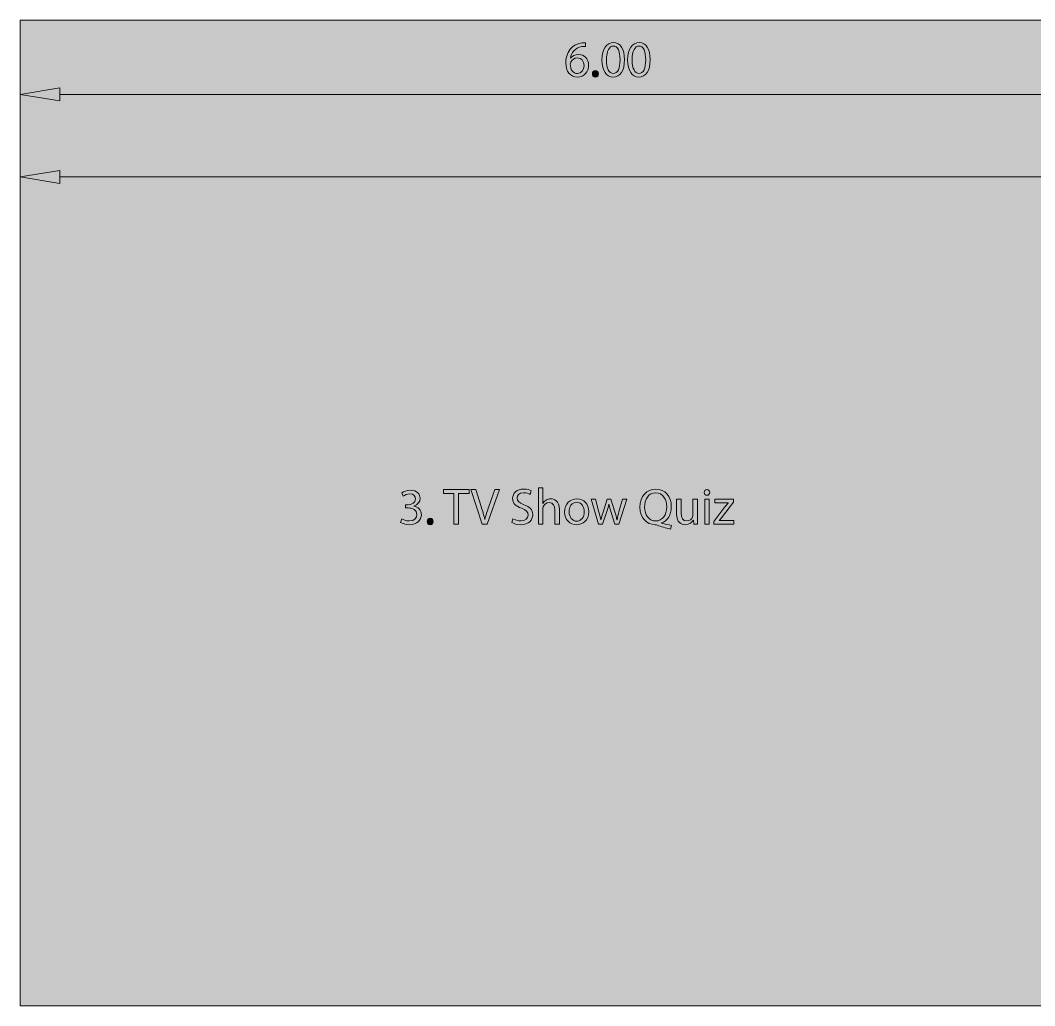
# Model space of a CAD drawing. Header units: centimetres. Extents: x -16.81 to -14.54, y 1.61 to 2.77.
# Drawn here: x -15.8005 to -15.6189, y 2.4294 to 2.6058 of the extents above; entities that cross this region are included whole.
import ezdxf

# ---------------------------------------------------------------- set-up
doc = ezdxf.new("R2010")
doc.units = ezdxf.units.CM
doc.header["$MEASUREMENT"] = 0
for name, color, linetype, lineweight in [('0TEXT', 7, 'Continuous', 0), ('EXP BORDER', 7, 'Continuous', 0), ('EXP COTA', 7, 'Continuous', 0), ('EXP HATCH', 7, 'Continuous', 0)]:
    doc.layers.add(name, color=color, linetype=linetype, lineweight=lineweight)

# ---------------------------------------------------------------- blocks, each defined once
blk = doc.blocks.new('Block_103')
at = {"layer": 'EXP COTA', "true_color": 0x0000cc, "transparency": 33554687}
h = blk.add_hatch(color=172, dxfattribs=at)
h.dxf.hatch_style = 2
edge = h.paths.add_edge_path()
edge.add_spline(control_points=[(-15.69956, 2.59767), (-15.69956, 2.5985), (-15.70004, 2.59901), (-15.70078, 2.59901), (-15.70128, 2.59901), (-15.70173, 2.5987), (-15.70194, 2.59829), (-15.702, 2.59819), (-15.70204, 2.59808), (-15.70204, 2.59795), (-15.70202, 2.59695), (-15.70157, 2.59622), (-15.70073, 2.59622), (-15.70002, 2.59622), (-15.69956, 2.59681), (-15.69956, 2.59767)], knot_values=[0, 0, 0, 0, 1, 1, 1, 2, 2, 2, 3, 3, 3, 4, 4, 4, 5, 5, 5, 5], degree=3, periodic=0)
edge = h.paths.add_edge_path()
edge.add_spline(control_points=[(-15.69933, 2.60108), (-15.69951, 2.60108), (-15.69971, 2.60108), (-15.69994, 2.60105), (-15.70119, 2.60084), (-15.70187, 2.59991), (-15.702, 2.59895), (-15.702, 2.59895), (-15.70199, 2.59895), (-15.70199, 2.59895), (-15.70169, 2.59932), (-15.70119, 2.59963), (-15.70054, 2.59963), (-15.69949, 2.59963), (-15.69875, 2.59888), (-15.69875, 2.59771), (-15.69875, 2.5966), (-15.69949, 2.5956), (-15.70073, 2.5956), (-15.702, 2.5956), (-15.70283, 2.5966), (-15.70283, 2.59815), (-15.70283, 2.59932), (-15.70242, 2.60022), (-15.70183, 2.60081), (-15.70133, 2.60132), (-15.70068, 2.6016), (-15.69992, 2.6017), (-15.69968, 2.60174), (-15.69949, 2.60174), (-15.69933, 2.60174), (-15.69933, 2.60174), (-15.69933, 2.60108), (-15.69933, 2.60108)], knot_values=[0, 0, 0, 0, 1, 1, 1, 2, 2, 2, 3, 3, 3, 4, 4, 4, 5, 5, 5, 6, 6, 6, 7, 7, 7, 8, 8, 8, 9, 9, 9, 10, 10, 10, 11, 11, 11, 11], degree=3, periodic=0)
h = blk.add_hatch(color=172, dxfattribs=at)
h.dxf.hatch_style = 2
edge = h.paths.add_edge_path()
edge.add_spline(control_points=[(-15.69554, 2.59867), (-15.69554, 2.59712), (-15.69508, 2.59622), (-15.69434, 2.59622), (-15.69351, 2.59622), (-15.69312, 2.59719), (-15.69312, 2.5987), (-15.69312, 2.60019), (-15.6935, 2.60115), (-15.69432, 2.60115), (-15.69503, 2.60115), (-15.69554, 2.60029), (-15.69554, 2.59867)], knot_values=[0, 0, 0, 0, 1, 1, 1, 2, 2, 2, 3, 3, 3, 4, 4, 4, 4], degree=3, periodic=0)
edge = h.paths.add_edge_path()
edge.add_spline(control_points=[(-15.69232, 2.59874), (-15.69232, 2.59671), (-15.69306, 2.5956), (-15.69439, 2.5956), (-15.69554, 2.5956), (-15.69634, 2.59671), (-15.69635, 2.59867), (-15.69635, 2.60067), (-15.69549, 2.60177), (-15.69429, 2.60177), (-15.69303, 2.60177), (-15.69232, 2.60063), (-15.69232, 2.59874)], knot_values=[0, 0, 0, 0, 1, 1, 1, 2, 2, 2, 3, 3, 3, 4, 4, 4, 4], degree=3, periodic=0)
h = blk.add_hatch(color=172, dxfattribs=at)
h.dxf.hatch_style = 2
edge = h.paths.add_edge_path()
edge.add_spline(control_points=[(-15.69095, 2.59867), (-15.69095, 2.59712), (-15.69046, 2.59622), (-15.68974, 2.59622), (-15.68891, 2.59622), (-15.68852, 2.59719), (-15.68852, 2.5987), (-15.68852, 2.60019), (-15.6889, 2.60115), (-15.68972, 2.60115), (-15.69043, 2.60115), (-15.69095, 2.60029), (-15.69095, 2.59867)], knot_values=[0, 0, 0, 0, 1, 1, 1, 2, 2, 2, 3, 3, 3, 4, 4, 4, 4], degree=3, periodic=0)
edge = h.paths.add_edge_path()
edge.add_spline(control_points=[(-15.68772, 2.59874), (-15.68772, 2.59671), (-15.68847, 2.5956), (-15.68979, 2.5956), (-15.69095, 2.5956), (-15.69174, 2.59671), (-15.69176, 2.59867), (-15.69176, 2.60067), (-15.69089, 2.60177), (-15.68969, 2.60177), (-15.68843, 2.60177), (-15.68772, 2.60063), (-15.68772, 2.59874)], knot_values=[0, 0, 0, 0, 1, 1, 1, 2, 2, 2, 3, 3, 3, 4, 4, 4, 4], degree=3, periodic=0)
h = blk.add_hatch(color=172, dxfattribs=at)
h.dxf.hatch_style = 2
edge = h.paths.add_edge_path()
edge.add_spline(control_points=[(-15.69806, 2.59619), (-15.69806, 2.59653), (-15.69784, 2.59678), (-15.69753, 2.59678), (-15.6972, 2.59678), (-15.69697, 2.59653), (-15.69697, 2.59619), (-15.69697, 2.59584), (-15.69718, 2.5956), (-15.69753, 2.5956), (-15.69785, 2.5956), (-15.69806, 2.59584), (-15.69806, 2.59619)], knot_values=[0, 0, 0, 0, 1, 1, 1, 2, 2, 2, 3, 3, 3, 4, 4, 4, 4], degree=3, periodic=0)
at = {"layer": 'EXP COTA'}
for points, knots in [([(-15.69933, 2.60108), (-15.69951, 2.60108), (-15.69971, 2.60108), (-15.69994, 2.60105), (-15.70119, 2.60084), (-15.70187, 2.59991), (-15.702, 2.59895), (-15.702, 2.59895), (-15.70199, 2.59895), (-15.70199, 2.59895), (-15.70169, 2.59932), (-15.70119, 2.59963), (-15.70054, 2.59963), (-15.69949, 2.59963), (-15.69875, 2.59888), (-15.69875, 2.59771), (-15.69875, 2.5966), (-15.69949, 2.5956), (-15.70073, 2.5956), (-15.702, 2.5956), (-15.70283, 2.5966), (-15.70283, 2.59815), (-15.70283, 2.59932), (-15.70242, 2.60022), (-15.70183, 2.60081), (-15.70133, 2.60132), (-15.70068, 2.6016), (-15.69992, 2.6017), (-15.69968, 2.60174), (-15.69949, 2.60174), (-15.69933, 2.60174), (-15.69933, 2.60174), (-15.69933, 2.60108), (-15.69933, 2.60108)], [0, 0, 0, 0, 1, 1, 1, 2, 2, 2, 3, 3, 3, 4, 4, 4, 5, 5, 5, 6, 6, 6, 7, 7, 7, 8, 8, 8, 9, 9, 9, 10, 10, 10, 11, 11, 11, 11]), ([(-15.69232, 2.59874), (-15.69232, 2.59671), (-15.69306, 2.5956), (-15.69439, 2.5956), (-15.69554, 2.5956), (-15.69634, 2.59671), (-15.69635, 2.59867), (-15.69635, 2.60067), (-15.69549, 2.60177), (-15.69429, 2.60177), (-15.69303, 2.60177), (-15.69232, 2.60063), (-15.69232, 2.59874)], [0, 0, 0, 0, 1, 1, 1, 2, 2, 2, 3, 3, 3, 4, 4, 4, 4]), ([(-15.69554, 2.59867), (-15.69554, 2.59712), (-15.69508, 2.59622), (-15.69434, 2.59622), (-15.69351, 2.59622), (-15.69312, 2.59719), (-15.69312, 2.5987), (-15.69312, 2.60019), (-15.6935, 2.60115), (-15.69432, 2.60115), (-15.69503, 2.60115), (-15.69554, 2.60029), (-15.69554, 2.59867)], [0, 0, 0, 0, 1, 1, 1, 2, 2, 2, 3, 3, 3, 4, 4, 4, 4]), ([(-15.68772, 2.59874), (-15.68772, 2.59671), (-15.68847, 2.5956), (-15.68979, 2.5956), (-15.69095, 2.5956), (-15.69174, 2.59671), (-15.69176, 2.59867), (-15.69176, 2.60067), (-15.69089, 2.60177), (-15.68969, 2.60177), (-15.68843, 2.60177), (-15.68772, 2.60063), (-15.68772, 2.59874)], [0, 0, 0, 0, 1, 1, 1, 2, 2, 2, 3, 3, 3, 4, 4, 4, 4]), ([(-15.69095, 2.59867), (-15.69095, 2.59712), (-15.69046, 2.59622), (-15.68974, 2.59622), (-15.68891, 2.59622), (-15.68852, 2.59719), (-15.68852, 2.5987), (-15.68852, 2.60019), (-15.6889, 2.60115), (-15.68972, 2.60115), (-15.69043, 2.60115), (-15.69095, 2.60029), (-15.69095, 2.59867)], [0, 0, 0, 0, 1, 1, 1, 2, 2, 2, 3, 3, 3, 4, 4, 4, 4]), ([(-15.69956, 2.59767), (-15.69956, 2.5985), (-15.70004, 2.59901), (-15.70078, 2.59901), (-15.70128, 2.59901), (-15.70173, 2.5987), (-15.70194, 2.59829), (-15.702, 2.59819), (-15.70204, 2.59808), (-15.70204, 2.59795), (-15.70202, 2.59695), (-15.70157, 2.59622), (-15.70073, 2.59622), (-15.70002, 2.59622), (-15.69956, 2.59681), (-15.69956, 2.59767)], [0, 0, 0, 0, 1, 1, 1, 2, 2, 2, 3, 3, 3, 4, 4, 4, 5, 5, 5, 5]), ([(-15.69806, 2.59619), (-15.69806, 2.59653), (-15.69784, 2.59678), (-15.69753, 2.59678), (-15.6972, 2.59678), (-15.69697, 2.59653), (-15.69697, 2.59619), (-15.69697, 2.59584), (-15.69718, 2.5956), (-15.69753, 2.5956), (-15.69785, 2.5956), (-15.69806, 2.59584), (-15.69806, 2.59619)], [0, 0, 0, 0, 1, 1, 1, 2, 2, 2, 3, 3, 3, 4, 4, 4, 4])]:
    blk.add_open_spline(points, degree=3, knots=knots, dxfattribs=at)
blk = doc.blocks.new('Block_102')
at = {"layer": 'EXP COTA'}
blk.add_blockref('Block_103', (0, 0), dxfattribs=at)
blk = doc.blocks.new('Block_101')
at = {"layer": 'EXP COTA', "true_color": 0x0000cc, "transparency": 33554687}
h = blk.add_hatch(color=172, dxfattribs=at)
h.dxf.hatch_style = 2
h.paths.add_polyline_path([(-15.79345, 2.59367), (-15.79345, 2.59132), (-15.8005, 2.5925)])
h = blk.add_hatch(color=172, dxfattribs=at)
h.dxf.hatch_style = 2
h.paths.add_polyline_path([(-15.59589, 2.59367), (-15.59589, 2.59132), (-15.58884, 2.5925)])
at = {"layer": 'EXP COTA', "color": 172, "lineweight": 0, "true_color": 0x0000cc}
for p, q in [((-15.8005, 2.60399), (-15.8005, 2.58544)), ((-15.58884, 2.60399), (-15.58884, 2.58544)), ((-15.79345, 2.5925), (-15.59589, 2.5925))]:
    blk.add_line(p, q, dxfattribs=at)
at = {"layer": 'EXP COTA'}
for points in [[(-15.79345, 2.59367), (-15.79345, 2.59132), (-15.8005, 2.5925), (-15.8005, 2.5925)], [(-15.59589, 2.59367), (-15.59589, 2.59132), (-15.58884, 2.5925), (-15.58884, 2.5925)]]:
    blk.add_lwpolyline(points, close=True, dxfattribs=at)
blk.add_blockref('Block_102', (0, 0), dxfattribs=at)
blk = doc.blocks.new('Block_110')
at = {"layer": 'EXP COTA', "true_color": 0x0000cc, "transparency": 33554687}
h = blk.add_hatch(color=172, dxfattribs=at)
h.dxf.hatch_style = 2
h.paths.add_polyline_path([(-15.79345, 2.57889), (-15.79345, 2.57654), (-15.8005, 2.57771)])
at = {"layer": 'EXP COTA', "color": 172, "lineweight": 0, "true_color": 0x0000cc}
for p, q in [((-15.8005, 2.60399), (-15.8005, 2.57066)), ((-15.79345, 2.57771), (-15.17256, 2.57771))]:
    blk.add_line(p, q, dxfattribs=at)
at = {"layer": 'EXP COTA'}
blk.add_lwpolyline([(-15.79345, 2.57889), (-15.79345, 2.57654), (-15.8005, 2.57771), (-15.8005, 2.57771)], close=True, dxfattribs=at)
blk = doc.blocks.new('Block_173')
at = {"layer": '0TEXT', "true_color": 0x333333, "transparency": 33554687}
h = blk.add_hatch(color=250, dxfattribs=at)
h.dxf.hatch_style = 2
edge = h.paths.add_edge_path()
edge.add_spline(control_points=[(-15.73218, 2.5165), (-15.73196, 2.51637), (-15.73143, 2.51613), (-15.73086, 2.51613), (-15.72982, 2.51613), (-15.72951, 2.51678), (-15.72951, 2.51726), (-15.72953, 2.51812), (-15.73027, 2.51847), (-15.73106, 2.51847), (-15.73106, 2.51847), (-15.73151, 2.51847), (-15.73151, 2.51847), (-15.73151, 2.51847), (-15.73151, 2.51905), (-15.73151, 2.51905), (-15.73151, 2.51905), (-15.73106, 2.51905), (-15.73106, 2.51905), (-15.73048, 2.51905), (-15.72974, 2.51936), (-15.72974, 2.52009), (-15.72974, 2.52054), (-15.73003, 2.52098), (-15.73077, 2.52098), (-15.73125, 2.52098), (-15.7317, 2.52078), (-15.73196, 2.52057), (-15.73196, 2.52057), (-15.73217, 2.52116), (-15.73217, 2.52116), (-15.73186, 2.5214), (-15.73125, 2.52164), (-15.73062, 2.52164), (-15.72944, 2.52164), (-15.72891, 2.52091), (-15.72891, 2.52019), (-15.72891, 2.51961), (-15.72929, 2.51905), (-15.73001, 2.51881), (-15.73001, 2.51881), (-15.73001, 2.51878), (-15.73001, 2.51878), (-15.72929, 2.51864), (-15.72869, 2.51809), (-15.72869, 2.51726), (-15.72869, 2.5163), (-15.72943, 2.51547), (-15.73086, 2.51547), (-15.73153, 2.51547), (-15.73211, 2.51568), (-15.73241, 2.51588), (-15.73241, 2.51588), (-15.73218, 2.5165), (-15.73218, 2.5165)], knot_values=[0, 0, 0, 0, 1, 1, 1, 2, 2, 2, 3, 3, 3, 4, 4, 4, 5, 5, 5, 6, 6, 6, 7, 7, 7, 8, 8, 8, 9, 9, 9, 10, 10, 10, 11, 11, 11, 12, 12, 12, 13, 13, 13, 14, 14, 14, 15, 15, 15, 16, 16, 16, 17, 17, 17, 18, 18, 18, 18], degree=3, periodic=0)
h = blk.add_hatch(color=250, dxfattribs=at)
h.dxf.hatch_style = 2
edge = h.paths.add_edge_path()
edge.add_spline(control_points=[(-15.72285, 2.52105), (-15.72285, 2.52105), (-15.72472, 2.52105), (-15.72472, 2.52105), (-15.72472, 2.52105), (-15.72472, 2.52174), (-15.72472, 2.52174), (-15.72472, 2.52174), (-15.72014, 2.52174), (-15.72014, 2.52174), (-15.72014, 2.52174), (-15.72014, 2.52105), (-15.72014, 2.52105), (-15.72014, 2.52105), (-15.72204, 2.52105), (-15.72204, 2.52105), (-15.72204, 2.52105), (-15.72204, 2.51557), (-15.72204, 2.51557), (-15.72204, 2.51557), (-15.72285, 2.51557), (-15.72285, 2.51557), (-15.72285, 2.51557), (-15.72285, 2.52105), (-15.72285, 2.52105)], knot_values=[0, 0, 0, 0, 1, 1, 1, 2, 2, 2, 3, 3, 3, 4, 4, 4, 5, 5, 5, 6, 6, 6, 7, 7, 7, 8, 8, 8, 8], degree=3, periodic=0)
h = blk.add_hatch(color=250, dxfattribs=at)
h.dxf.hatch_style = 2
edge = h.paths.add_edge_path()
edge.add_spline(control_points=[(-15.7178, 2.51557), (-15.7178, 2.51557), (-15.71982, 2.52174), (-15.71982, 2.52174), (-15.71982, 2.52174), (-15.71895, 2.52174), (-15.71895, 2.52174), (-15.71895, 2.52174), (-15.71799, 2.51871), (-15.71799, 2.51871), (-15.71773, 2.51788), (-15.71749, 2.51712), (-15.71734, 2.5164), (-15.71734, 2.5164), (-15.71732, 2.5164), (-15.71732, 2.5164), (-15.71715, 2.51712), (-15.71689, 2.51788), (-15.71661, 2.51871), (-15.71661, 2.51871), (-15.71556, 2.52174), (-15.71556, 2.52174), (-15.71556, 2.52174), (-15.71472, 2.52174), (-15.71472, 2.52174), (-15.71472, 2.52174), (-15.71692, 2.51557), (-15.71692, 2.51557), (-15.71692, 2.51557), (-15.7178, 2.51557), (-15.7178, 2.51557)], knot_values=[0, 0, 0, 0, 1, 1, 1, 2, 2, 2, 3, 3, 3, 4, 4, 4, 5, 5, 5, 6, 6, 6, 7, 7, 7, 8, 8, 8, 9, 9, 9, 10, 10, 10, 10], degree=3, periodic=0)
h = blk.add_hatch(color=250, dxfattribs=at)
h.dxf.hatch_style = 2
edge = h.paths.add_edge_path()
edge.add_spline(control_points=[(-15.71229, 2.51654), (-15.71193, 2.51633), (-15.71141, 2.51613), (-15.71086, 2.51613), (-15.71005, 2.51613), (-15.70957, 2.51657), (-15.70957, 2.51719), (-15.70957, 2.51778), (-15.70989, 2.51809), (-15.71074, 2.51843), (-15.71174, 2.51878), (-15.71236, 2.51929), (-15.71236, 2.52016), (-15.71236, 2.52112), (-15.71156, 2.52184), (-15.71036, 2.52184), (-15.70974, 2.52184), (-15.70927, 2.52171), (-15.709, 2.52153), (-15.709, 2.52153), (-15.70922, 2.52088), (-15.70922, 2.52088), (-15.70943, 2.52102), (-15.70984, 2.52119), (-15.71039, 2.52119), (-15.71124, 2.52119), (-15.71156, 2.52067), (-15.71156, 2.52026), (-15.71156, 2.51967), (-15.71119, 2.5194), (-15.71032, 2.51905), (-15.70929, 2.51867), (-15.70876, 2.51816), (-15.70876, 2.51726), (-15.70876, 2.5163), (-15.70946, 2.51547), (-15.71091, 2.51547), (-15.71151, 2.51547), (-15.71217, 2.51564), (-15.71249, 2.51588), (-15.71249, 2.51588), (-15.71229, 2.51654), (-15.71229, 2.51654)], knot_values=[0, 0, 0, 0, 1, 1, 1, 2, 2, 2, 3, 3, 3, 4, 4, 4, 5, 5, 5, 6, 6, 6, 7, 7, 7, 8, 8, 8, 9, 9, 9, 10, 10, 10, 11, 11, 11, 12, 12, 12, 13, 13, 13, 14, 14, 14, 14], degree=3, periodic=0)
h = blk.add_hatch(color=250, dxfattribs=at)
h.dxf.hatch_style = 2
edge = h.paths.add_edge_path()
edge.add_spline(control_points=[(-15.70774, 2.52209), (-15.70774, 2.52209), (-15.70693, 2.52209), (-15.70693, 2.52209), (-15.70693, 2.52209), (-15.70693, 2.51929), (-15.70693, 2.51929), (-15.70693, 2.51929), (-15.70691, 2.51929), (-15.70691, 2.51929), (-15.70679, 2.51954), (-15.70659, 2.51974), (-15.70635, 2.51988), (-15.7061, 2.52002), (-15.70583, 2.52009), (-15.70552, 2.52009), (-15.70493, 2.52009), (-15.70397, 2.51974), (-15.70397, 2.51819), (-15.70397, 2.51819), (-15.70397, 2.51557), (-15.70397, 2.51557), (-15.70397, 2.51557), (-15.70478, 2.51557), (-15.70478, 2.51557), (-15.70478, 2.51557), (-15.70478, 2.51812), (-15.70478, 2.51812), (-15.70478, 2.51885), (-15.70505, 2.51943), (-15.70581, 2.51943), (-15.70633, 2.51943), (-15.70674, 2.51905), (-15.70688, 2.51864), (-15.70693, 2.51854), (-15.70693, 2.5184), (-15.70693, 2.51826), (-15.70693, 2.51826), (-15.70693, 2.51557), (-15.70693, 2.51557), (-15.70693, 2.51557), (-15.70774, 2.51557), (-15.70774, 2.51557), (-15.70774, 2.51557), (-15.70774, 2.52209), (-15.70774, 2.52209)], knot_values=[0, 0, 0, 0, 1, 1, 1, 2, 2, 2, 3, 3, 3, 4, 4, 4, 5, 5, 5, 6, 6, 6, 7, 7, 7, 8, 8, 8, 9, 9, 9, 10, 10, 10, 11, 11, 11, 12, 12, 12, 13, 13, 13, 14, 14, 14, 15, 15, 15, 15], degree=3, periodic=0)
h = blk.add_hatch(color=250, dxfattribs=at)
h.dxf.hatch_style = 2
edge = h.paths.add_edge_path()
edge.add_spline(control_points=[(-15.68476, 2.51867), (-15.68476, 2.51992), (-15.68542, 2.52119), (-15.68673, 2.52119), (-15.68807, 2.52119), (-15.68872, 2.51995), (-15.68871, 2.51861), (-15.68872, 2.5173), (-15.688, 2.51613), (-15.68676, 2.51613), (-15.68549, 2.51613), (-15.68476, 2.51726), (-15.68476, 2.51867)], knot_values=[0, 0, 0, 0, 1, 1, 1, 2, 2, 2, 3, 3, 3, 4, 4, 4, 4], degree=3, periodic=0)
edge = h.paths.add_edge_path()
edge.add_spline(control_points=[(-15.68411, 2.51468), (-15.68495, 2.51489), (-15.68576, 2.51513), (-15.68647, 2.51537), (-15.6866, 2.51544), (-15.68673, 2.51547), (-15.68685, 2.51547), (-15.68831, 2.51554), (-15.68957, 2.51661), (-15.68957, 2.51861), (-15.68957, 2.52057), (-15.68836, 2.52184), (-15.68669, 2.52184), (-15.68502, 2.52184), (-15.68394, 2.52054), (-15.68394, 2.51871), (-15.68394, 2.51712), (-15.68466, 2.51613), (-15.68569, 2.51578), (-15.68569, 2.51578), (-15.68569, 2.51575), (-15.68569, 2.51575), (-15.68507, 2.51557), (-15.6844, 2.51544), (-15.68388, 2.51533), (-15.68388, 2.51533), (-15.68411, 2.51468), (-15.68411, 2.51468)], knot_values=[0, 0, 0, 0, 1, 1, 1, 2, 2, 2, 3, 3, 3, 4, 4, 4, 5, 5, 5, 6, 6, 6, 7, 7, 7, 8, 8, 8, 9, 9, 9, 9], degree=3, periodic=0)
h = blk.add_hatch(color=250, dxfattribs=at)
h.dxf.hatch_style = 2
edge = h.paths.add_edge_path()
edge.add_spline(control_points=[(-15.67796, 2.51557), (-15.67796, 2.51557), (-15.67796, 2.52002), (-15.67796, 2.52002), (-15.67796, 2.52002), (-15.67715, 2.52002), (-15.67715, 2.52002), (-15.67715, 2.52002), (-15.67715, 2.51557), (-15.67715, 2.51557), (-15.67715, 2.51557), (-15.67796, 2.51557), (-15.67796, 2.51557)], knot_values=[0, 0, 0, 0, 1, 1, 1, 2, 2, 2, 3, 3, 3, 4, 4, 4, 4], degree=3, periodic=0)
edge = h.paths.add_edge_path()
edge.add_spline(control_points=[(-15.67706, 2.52126), (-15.67706, 2.52098), (-15.67725, 2.52074), (-15.67758, 2.52074), (-15.67785, 2.52074), (-15.67806, 2.52098), (-15.67806, 2.52126), (-15.67806, 2.52153), (-15.67785, 2.52174), (-15.67756, 2.52174), (-15.67725, 2.52174), (-15.67706, 2.52153), (-15.67706, 2.52126)], knot_values=[0, 0, 0, 0, 1, 1, 1, 2, 2, 2, 3, 3, 3, 4, 4, 4, 4], degree=3, periodic=0)
h = blk.add_hatch(color=250, dxfattribs=at)
h.dxf.hatch_style = 2
edge = h.paths.add_edge_path()
edge.add_spline(control_points=[(-15.70223, 2.51778), (-15.70223, 2.51681), (-15.70166, 2.51609), (-15.70087, 2.51609), (-15.70011, 2.51609), (-15.69952, 2.51681), (-15.69952, 2.51781), (-15.69952, 2.51854), (-15.6999, 2.5195), (-15.70085, 2.5195), (-15.70182, 2.5195), (-15.70223, 2.51861), (-15.70223, 2.51778)], knot_values=[0, 0, 0, 0, 1, 1, 1, 2, 2, 2, 3, 3, 3, 4, 4, 4, 4], degree=3, periodic=0)
edge = h.paths.add_edge_path()
edge.add_spline(control_points=[(-15.69871, 2.51781), (-15.69871, 2.51619), (-15.69983, 2.51547), (-15.70092, 2.51547), (-15.70211, 2.51547), (-15.70304, 2.51637), (-15.70304, 2.51774), (-15.70304, 2.51923), (-15.70206, 2.52009), (-15.70083, 2.52009), (-15.69956, 2.52009), (-15.69871, 2.51919), (-15.69871, 2.51781)], knot_values=[0, 0, 0, 0, 1, 1, 1, 2, 2, 2, 3, 3, 3, 4, 4, 4, 4], degree=3, periodic=0)
h = blk.add_hatch(color=250, dxfattribs=at)
h.dxf.hatch_style = 2
edge = h.paths.add_edge_path()
edge.add_spline(control_points=[(-15.69749, 2.52002), (-15.69749, 2.52002), (-15.69691, 2.51774), (-15.69691, 2.51774), (-15.69677, 2.51726), (-15.69665, 2.51681), (-15.69658, 2.51633), (-15.69658, 2.51633), (-15.69654, 2.51633), (-15.69654, 2.51633), (-15.69644, 2.51678), (-15.6963, 2.51726), (-15.69615, 2.51774), (-15.69615, 2.51774), (-15.69542, 2.52002), (-15.69542, 2.52002), (-15.69542, 2.52002), (-15.69475, 2.52002), (-15.69475, 2.52002), (-15.69475, 2.52002), (-15.69406, 2.51778), (-15.69406, 2.51778), (-15.69389, 2.51726), (-15.69377, 2.51678), (-15.69367, 2.51633), (-15.69367, 2.51633), (-15.69365, 2.51633), (-15.69365, 2.51633), (-15.69356, 2.51678), (-15.69344, 2.51726), (-15.69331, 2.51778), (-15.69331, 2.51778), (-15.69267, 2.52002), (-15.69267, 2.52002), (-15.69267, 2.52002), (-15.69188, 2.52002), (-15.69188, 2.52002), (-15.69188, 2.52002), (-15.69331, 2.51557), (-15.69331, 2.51557), (-15.69331, 2.51557), (-15.69403, 2.51557), (-15.69403, 2.51557), (-15.69403, 2.51557), (-15.69472, 2.51768), (-15.69472, 2.51768), (-15.69487, 2.51819), (-15.69499, 2.51861), (-15.6951, 2.51916), (-15.6951, 2.51916), (-15.69513, 2.51916), (-15.69513, 2.51916), (-15.69523, 2.51861), (-15.69537, 2.51816), (-15.69553, 2.51768), (-15.69553, 2.51768), (-15.69623, 2.51557), (-15.69623, 2.51557), (-15.69623, 2.51557), (-15.69697, 2.51557), (-15.69697, 2.51557), (-15.69697, 2.51557), (-15.6983, 2.52002), (-15.6983, 2.52002), (-15.6983, 2.52002), (-15.69749, 2.52002), (-15.69749, 2.52002)], knot_values=[0, 0, 0, 0, 1, 1, 1, 2, 2, 2, 3, 3, 3, 4, 4, 4, 5, 5, 5, 6, 6, 6, 7, 7, 7, 8, 8, 8, 9, 9, 9, 10, 10, 10, 11, 11, 11, 12, 12, 12, 13, 13, 13, 14, 14, 14, 15, 15, 15, 16, 16, 16, 17, 17, 17, 18, 18, 18, 19, 19, 19, 20, 20, 20, 21, 21, 21, 22, 22, 22, 22], degree=3, periodic=0)
h = blk.add_hatch(color=250, dxfattribs=at)
h.dxf.hatch_style = 2
edge = h.paths.add_edge_path()
edge.add_spline(control_points=[(-15.67925, 2.51678), (-15.67925, 2.51633), (-15.67925, 2.51592), (-15.67922, 2.51557), (-15.67922, 2.51557), (-15.67992, 2.51557), (-15.67992, 2.51557), (-15.67992, 2.51557), (-15.67997, 2.5163), (-15.67997, 2.5163), (-15.67997, 2.5163), (-15.67999, 2.5163), (-15.67999, 2.5163), (-15.6802, 2.51595), (-15.68066, 2.51547), (-15.68145, 2.51547), (-15.68214, 2.51547), (-15.68299, 2.51585), (-15.68299, 2.5174), (-15.68299, 2.5174), (-15.68299, 2.52002), (-15.68299, 2.52002), (-15.68299, 2.52002), (-15.68218, 2.52002), (-15.68218, 2.52002), (-15.68218, 2.52002), (-15.68218, 2.51754), (-15.68218, 2.51754), (-15.68218, 2.51671), (-15.68192, 2.51613), (-15.6812, 2.51613), (-15.68064, 2.51613), (-15.68028, 2.5165), (-15.68013, 2.51688), (-15.68008, 2.51699), (-15.68006, 2.51712), (-15.68006, 2.5173), (-15.68006, 2.5173), (-15.68006, 2.52002), (-15.68006, 2.52002), (-15.68006, 2.52002), (-15.67925, 2.52002), (-15.67925, 2.52002), (-15.67925, 2.52002), (-15.67925, 2.51678), (-15.67925, 2.51678)], knot_values=[0, 0, 0, 0, 1, 1, 1, 2, 2, 2, 3, 3, 3, 4, 4, 4, 5, 5, 5, 6, 6, 6, 7, 7, 7, 8, 8, 8, 9, 9, 9, 10, 10, 10, 11, 11, 11, 12, 12, 12, 13, 13, 13, 14, 14, 14, 15, 15, 15, 15], degree=3, periodic=0)
h = blk.add_hatch(color=250, dxfattribs=at)
h.dxf.hatch_style = 2
edge = h.paths.add_edge_path()
edge.add_spline(control_points=[(-15.67634, 2.51606), (-15.67634, 2.51606), (-15.67434, 2.51864), (-15.67434, 2.51864), (-15.67415, 2.51888), (-15.67396, 2.51909), (-15.67377, 2.51933), (-15.67377, 2.51933), (-15.67377, 2.51936), (-15.67377, 2.51936), (-15.67377, 2.51936), (-15.67617, 2.51936), (-15.67617, 2.51936), (-15.67617, 2.51936), (-15.67617, 2.52002), (-15.67617, 2.52002), (-15.67617, 2.52002), (-15.67279, 2.52002), (-15.67279, 2.52002), (-15.67279, 2.52002), (-15.67279, 2.5195), (-15.67279, 2.5195), (-15.67279, 2.5195), (-15.67477, 2.51692), (-15.67477, 2.51692), (-15.67496, 2.51668), (-15.67513, 2.51647), (-15.67534, 2.51623), (-15.67534, 2.51623), (-15.67276, 2.51623), (-15.67276, 2.51623), (-15.67276, 2.51623), (-15.67276, 2.51557), (-15.67276, 2.51557), (-15.67276, 2.51557), (-15.67634, 2.51557), (-15.67634, 2.51557), (-15.67634, 2.51557), (-15.67634, 2.51606), (-15.67634, 2.51606)], knot_values=[0, 0, 0, 0, 1, 1, 1, 2, 2, 2, 3, 3, 3, 4, 4, 4, 5, 5, 5, 6, 6, 6, 7, 7, 7, 8, 8, 8, 9, 9, 9, 10, 10, 10, 11, 11, 11, 12, 12, 12, 13, 13, 13, 13], degree=3, periodic=0)
h = blk.add_hatch(color=250, dxfattribs=at)
h.dxf.hatch_style = 2
edge = h.paths.add_edge_path()
edge.add_spline(control_points=[(-15.72765, 2.51606), (-15.72765, 2.5164), (-15.72743, 2.51664), (-15.7271, 2.51664), (-15.72679, 2.51664), (-15.72657, 2.5164), (-15.72657, 2.51606), (-15.72657, 2.51571), (-15.72677, 2.51547), (-15.72712, 2.51547), (-15.72745, 2.51547), (-15.72765, 2.51571), (-15.72765, 2.51606)], knot_values=[0, 0, 0, 0, 1, 1, 1, 2, 2, 2, 3, 3, 3, 4, 4, 4, 4], degree=3, periodic=0)
at = {"layer": '0TEXT'}
for points, knots in [([(-15.73218, 2.5165), (-15.73196, 2.51637), (-15.73143, 2.51613), (-15.73086, 2.51613), (-15.72982, 2.51613), (-15.72951, 2.51678), (-15.72951, 2.51726), (-15.72953, 2.51812), (-15.73027, 2.51847), (-15.73106, 2.51847), (-15.73106, 2.51847), (-15.73151, 2.51847), (-15.73151, 2.51847), (-15.73151, 2.51847), (-15.73151, 2.51905), (-15.73151, 2.51905), (-15.73151, 2.51905), (-15.73106, 2.51905), (-15.73106, 2.51905), (-15.73048, 2.51905), (-15.72974, 2.51936), (-15.72974, 2.52009), (-15.72974, 2.52054), (-15.73003, 2.52098), (-15.73077, 2.52098), (-15.73125, 2.52098), (-15.7317, 2.52078), (-15.73196, 2.52057), (-15.73196, 2.52057), (-15.73217, 2.52116), (-15.73217, 2.52116), (-15.73186, 2.5214), (-15.73125, 2.52164), (-15.73062, 2.52164), (-15.72944, 2.52164), (-15.72891, 2.52091), (-15.72891, 2.52019), (-15.72891, 2.51961), (-15.72929, 2.51905), (-15.73001, 2.51881), (-15.73001, 2.51881), (-15.73001, 2.51878), (-15.73001, 2.51878), (-15.72929, 2.51864), (-15.72869, 2.51809), (-15.72869, 2.51726), (-15.72869, 2.5163), (-15.72943, 2.51547), (-15.73086, 2.51547), (-15.73153, 2.51547), (-15.73211, 2.51568), (-15.73241, 2.51588), (-15.73241, 2.51588), (-15.73218, 2.5165), (-15.73218, 2.5165)], [0, 0, 0, 0, 1, 1, 1, 2, 2, 2, 3, 3, 3, 4, 4, 4, 5, 5, 5, 6, 6, 6, 7, 7, 7, 8, 8, 8, 9, 9, 9, 10, 10, 10, 11, 11, 11, 12, 12, 12, 13, 13, 13, 14, 14, 14, 15, 15, 15, 16, 16, 16, 17, 17, 17, 18, 18, 18, 18]), ([(-15.72285, 2.52105), (-15.72285, 2.52105), (-15.72472, 2.52105), (-15.72472, 2.52105), (-15.72472, 2.52105), (-15.72472, 2.52174), (-15.72472, 2.52174), (-15.72472, 2.52174), (-15.72014, 2.52174), (-15.72014, 2.52174), (-15.72014, 2.52174), (-15.72014, 2.52105), (-15.72014, 2.52105), (-15.72014, 2.52105), (-15.72204, 2.52105), (-15.72204, 2.52105), (-15.72204, 2.52105), (-15.72204, 2.51557), (-15.72204, 2.51557), (-15.72204, 2.51557), (-15.72285, 2.51557), (-15.72285, 2.51557), (-15.72285, 2.51557), (-15.72285, 2.52105), (-15.72285, 2.52105)], [0, 0, 0, 0, 1, 1, 1, 2, 2, 2, 3, 3, 3, 4, 4, 4, 5, 5, 5, 6, 6, 6, 7, 7, 7, 8, 8, 8, 8]), ([(-15.7178, 2.51557), (-15.7178, 2.51557), (-15.71982, 2.52174), (-15.71982, 2.52174), (-15.71982, 2.52174), (-15.71895, 2.52174), (-15.71895, 2.52174), (-15.71895, 2.52174), (-15.71799, 2.51871), (-15.71799, 2.51871), (-15.71773, 2.51788), (-15.71749, 2.51712), (-15.71734, 2.5164), (-15.71734, 2.5164), (-15.71732, 2.5164), (-15.71732, 2.5164), (-15.71715, 2.51712), (-15.71689, 2.51788), (-15.71661, 2.51871), (-15.71661, 2.51871), (-15.71556, 2.52174), (-15.71556, 2.52174), (-15.71556, 2.52174), (-15.71472, 2.52174), (-15.71472, 2.52174), (-15.71472, 2.52174), (-15.71692, 2.51557), (-15.71692, 2.51557), (-15.71692, 2.51557), (-15.7178, 2.51557), (-15.7178, 2.51557)], [0, 0, 0, 0, 1, 1, 1, 2, 2, 2, 3, 3, 3, 4, 4, 4, 5, 5, 5, 6, 6, 6, 7, 7, 7, 8, 8, 8, 9, 9, 9, 10, 10, 10, 10]), ([(-15.71229, 2.51654), (-15.71193, 2.51633), (-15.71141, 2.51613), (-15.71086, 2.51613), (-15.71005, 2.51613), (-15.70957, 2.51657), (-15.70957, 2.51719), (-15.70957, 2.51778), (-15.70989, 2.51809), (-15.71074, 2.51843), (-15.71174, 2.51878), (-15.71236, 2.51929), (-15.71236, 2.52016), (-15.71236, 2.52112), (-15.71156, 2.52184), (-15.71036, 2.52184), (-15.70974, 2.52184), (-15.70927, 2.52171), (-15.709, 2.52153), (-15.709, 2.52153), (-15.70922, 2.52088), (-15.70922, 2.52088), (-15.70943, 2.52102), (-15.70984, 2.52119), (-15.71039, 2.52119), (-15.71124, 2.52119), (-15.71156, 2.52067), (-15.71156, 2.52026), (-15.71156, 2.51967), (-15.71119, 2.5194), (-15.71032, 2.51905), (-15.70929, 2.51867), (-15.70876, 2.51816), (-15.70876, 2.51726), (-15.70876, 2.5163), (-15.70946, 2.51547), (-15.71091, 2.51547), (-15.71151, 2.51547), (-15.71217, 2.51564), (-15.71249, 2.51588), (-15.71249, 2.51588), (-15.71229, 2.51654), (-15.71229, 2.51654)], [0, 0, 0, 0, 1, 1, 1, 2, 2, 2, 3, 3, 3, 4, 4, 4, 5, 5, 5, 6, 6, 6, 7, 7, 7, 8, 8, 8, 9, 9, 9, 10, 10, 10, 11, 11, 11, 12, 12, 12, 13, 13, 13, 14, 14, 14, 14]), ([(-15.70774, 2.52209), (-15.70774, 2.52209), (-15.70693, 2.52209), (-15.70693, 2.52209), (-15.70693, 2.52209), (-15.70693, 2.51929), (-15.70693, 2.51929), (-15.70693, 2.51929), (-15.70691, 2.51929), (-15.70691, 2.51929), (-15.70679, 2.51954), (-15.70659, 2.51974), (-15.70635, 2.51988), (-15.7061, 2.52002), (-15.70583, 2.52009), (-15.70552, 2.52009), (-15.70493, 2.52009), (-15.70397, 2.51974), (-15.70397, 2.51819), (-15.70397, 2.51819), (-15.70397, 2.51557), (-15.70397, 2.51557), (-15.70397, 2.51557), (-15.70478, 2.51557), (-15.70478, 2.51557), (-15.70478, 2.51557), (-15.70478, 2.51812), (-15.70478, 2.51812), (-15.70478, 2.51885), (-15.70505, 2.51943), (-15.70581, 2.51943), (-15.70633, 2.51943), (-15.70674, 2.51905), (-15.70688, 2.51864), (-15.70693, 2.51854), (-15.70693, 2.5184), (-15.70693, 2.51826), (-15.70693, 2.51826), (-15.70693, 2.51557), (-15.70693, 2.51557), (-15.70693, 2.51557), (-15.70774, 2.51557), (-15.70774, 2.51557), (-15.70774, 2.51557), (-15.70774, 2.52209), (-15.70774, 2.52209)], [0, 0, 0, 0, 1, 1, 1, 2, 2, 2, 3, 3, 3, 4, 4, 4, 5, 5, 5, 6, 6, 6, 7, 7, 7, 8, 8, 8, 9, 9, 9, 10, 10, 10, 11, 11, 11, 12, 12, 12, 13, 13, 13, 14, 14, 14, 15, 15, 15, 15]), ([(-15.68411, 2.51468), (-15.68495, 2.51489), (-15.68576, 2.51513), (-15.68647, 2.51537), (-15.6866, 2.51544), (-15.68673, 2.51547), (-15.68685, 2.51547), (-15.68831, 2.51554), (-15.68957, 2.51661), (-15.68957, 2.51861), (-15.68957, 2.52057), (-15.68836, 2.52184), (-15.68669, 2.52184), (-15.68502, 2.52184), (-15.68394, 2.52054), (-15.68394, 2.51871), (-15.68394, 2.51712), (-15.68466, 2.51613), (-15.68569, 2.51578), (-15.68569, 2.51578), (-15.68569, 2.51575), (-15.68569, 2.51575), (-15.68507, 2.51557), (-15.6844, 2.51544), (-15.68388, 2.51533), (-15.68388, 2.51533), (-15.68411, 2.51468), (-15.68411, 2.51468)], [0, 0, 0, 0, 1, 1, 1, 2, 2, 2, 3, 3, 3, 4, 4, 4, 5, 5, 5, 6, 6, 6, 7, 7, 7, 8, 8, 8, 9, 9, 9, 9]), ([(-15.68476, 2.51867), (-15.68476, 2.51992), (-15.68542, 2.52119), (-15.68673, 2.52119), (-15.68807, 2.52119), (-15.68872, 2.51995), (-15.68871, 2.51861), (-15.68872, 2.5173), (-15.688, 2.51613), (-15.68676, 2.51613), (-15.68549, 2.51613), (-15.68476, 2.51726), (-15.68476, 2.51867)], [0, 0, 0, 0, 1, 1, 1, 2, 2, 2, 3, 3, 3, 4, 4, 4, 4]), ([(-15.67706, 2.52126), (-15.67706, 2.52098), (-15.67725, 2.52074), (-15.67758, 2.52074), (-15.67785, 2.52074), (-15.67806, 2.52098), (-15.67806, 2.52126), (-15.67806, 2.52153), (-15.67785, 2.52174), (-15.67756, 2.52174), (-15.67725, 2.52174), (-15.67706, 2.52153), (-15.67706, 2.52126)], [0, 0, 0, 0, 1, 1, 1, 2, 2, 2, 3, 3, 3, 4, 4, 4, 4]), ([(-15.69871, 2.51781), (-15.69871, 2.51619), (-15.69983, 2.51547), (-15.70092, 2.51547), (-15.70211, 2.51547), (-15.70304, 2.51637), (-15.70304, 2.51774), (-15.70304, 2.51923), (-15.70206, 2.52009), (-15.70083, 2.52009), (-15.69956, 2.52009), (-15.69871, 2.51919), (-15.69871, 2.51781)], [0, 0, 0, 0, 1, 1, 1, 2, 2, 2, 3, 3, 3, 4, 4, 4, 4]), ([(-15.70223, 2.51778), (-15.70223, 2.51681), (-15.70166, 2.51609), (-15.70087, 2.51609), (-15.70011, 2.51609), (-15.69952, 2.51681), (-15.69952, 2.51781), (-15.69952, 2.51854), (-15.6999, 2.5195), (-15.70085, 2.5195), (-15.70182, 2.5195), (-15.70223, 2.51861), (-15.70223, 2.51778)], [0, 0, 0, 0, 1, 1, 1, 2, 2, 2, 3, 3, 3, 4, 4, 4, 4]), ([(-15.69749, 2.52002), (-15.69749, 2.52002), (-15.69691, 2.51774), (-15.69691, 2.51774), (-15.69677, 2.51726), (-15.69665, 2.51681), (-15.69658, 2.51633), (-15.69658, 2.51633), (-15.69654, 2.51633), (-15.69654, 2.51633), (-15.69644, 2.51678), (-15.6963, 2.51726), (-15.69615, 2.51774), (-15.69615, 2.51774), (-15.69542, 2.52002), (-15.69542, 2.52002), (-15.69542, 2.52002), (-15.69475, 2.52002), (-15.69475, 2.52002), (-15.69475, 2.52002), (-15.69406, 2.51778), (-15.69406, 2.51778), (-15.69389, 2.51726), (-15.69377, 2.51678), (-15.69367, 2.51633), (-15.69367, 2.51633), (-15.69365, 2.51633), (-15.69365, 2.51633), (-15.69356, 2.51678), (-15.69344, 2.51726), (-15.69331, 2.51778), (-15.69331, 2.51778), (-15.69267, 2.52002), (-15.69267, 2.52002), (-15.69267, 2.52002), (-15.69188, 2.52002), (-15.69188, 2.52002), (-15.69188, 2.52002), (-15.69331, 2.51557), (-15.69331, 2.51557), (-15.69331, 2.51557), (-15.69403, 2.51557), (-15.69403, 2.51557), (-15.69403, 2.51557), (-15.69472, 2.51768), (-15.69472, 2.51768), (-15.69487, 2.51819), (-15.69499, 2.51861), (-15.6951, 2.51916), (-15.6951, 2.51916), (-15.69513, 2.51916), (-15.69513, 2.51916), (-15.69523, 2.51861), (-15.69537, 2.51816), (-15.69553, 2.51768), (-15.69553, 2.51768), (-15.69623, 2.51557), (-15.69623, 2.51557), (-15.69623, 2.51557), (-15.69697, 2.51557), (-15.69697, 2.51557), (-15.69697, 2.51557), (-15.6983, 2.52002), (-15.6983, 2.52002), (-15.6983, 2.52002), (-15.69749, 2.52002), (-15.69749, 2.52002)], [0, 0, 0, 0, 1, 1, 1, 2, 2, 2, 3, 3, 3, 4, 4, 4, 5, 5, 5, 6, 6, 6, 7, 7, 7, 8, 8, 8, 9, 9, 9, 10, 10, 10, 11, 11, 11, 12, 12, 12, 13, 13, 13, 14, 14, 14, 15, 15, 15, 16, 16, 16, 17, 17, 17, 18, 18, 18, 19, 19, 19, 20, 20, 20, 21, 21, 21, 22, 22, 22, 22]), ([(-15.67925, 2.51678), (-15.67925, 2.51633), (-15.67925, 2.51592), (-15.67922, 2.51557), (-15.67922, 2.51557), (-15.67992, 2.51557), (-15.67992, 2.51557), (-15.67992, 2.51557), (-15.67997, 2.5163), (-15.67997, 2.5163), (-15.67997, 2.5163), (-15.67999, 2.5163), (-15.67999, 2.5163), (-15.6802, 2.51595), (-15.68066, 2.51547), (-15.68145, 2.51547), (-15.68214, 2.51547), (-15.68299, 2.51585), (-15.68299, 2.5174), (-15.68299, 2.5174), (-15.68299, 2.52002), (-15.68299, 2.52002), (-15.68299, 2.52002), (-15.68218, 2.52002), (-15.68218, 2.52002), (-15.68218, 2.52002), (-15.68218, 2.51754), (-15.68218, 2.51754), (-15.68218, 2.51671), (-15.68192, 2.51613), (-15.6812, 2.51613), (-15.68064, 2.51613), (-15.68028, 2.5165), (-15.68013, 2.51688), (-15.68008, 2.51699), (-15.68006, 2.51712), (-15.68006, 2.5173), (-15.68006, 2.5173), (-15.68006, 2.52002), (-15.68006, 2.52002), (-15.68006, 2.52002), (-15.67925, 2.52002), (-15.67925, 2.52002), (-15.67925, 2.52002), (-15.67925, 2.51678), (-15.67925, 2.51678)], [0, 0, 0, 0, 1, 1, 1, 2, 2, 2, 3, 3, 3, 4, 4, 4, 5, 5, 5, 6, 6, 6, 7, 7, 7, 8, 8, 8, 9, 9, 9, 10, 10, 10, 11, 11, 11, 12, 12, 12, 13, 13, 13, 14, 14, 14, 15, 15, 15, 15]), ([(-15.67796, 2.51557), (-15.67796, 2.51557), (-15.67796, 2.52002), (-15.67796, 2.52002), (-15.67796, 2.52002), (-15.67715, 2.52002), (-15.67715, 2.52002), (-15.67715, 2.52002), (-15.67715, 2.51557), (-15.67715, 2.51557), (-15.67715, 2.51557), (-15.67796, 2.51557), (-15.67796, 2.51557)], [0, 0, 0, 0, 1, 1, 1, 2, 2, 2, 3, 3, 3, 4, 4, 4, 4]), ([(-15.67634, 2.51606), (-15.67634, 2.51606), (-15.67434, 2.51864), (-15.67434, 2.51864), (-15.67415, 2.51888), (-15.67396, 2.51909), (-15.67377, 2.51933), (-15.67377, 2.51933), (-15.67377, 2.51936), (-15.67377, 2.51936), (-15.67377, 2.51936), (-15.67617, 2.51936), (-15.67617, 2.51936), (-15.67617, 2.51936), (-15.67617, 2.52002), (-15.67617, 2.52002), (-15.67617, 2.52002), (-15.67279, 2.52002), (-15.67279, 2.52002), (-15.67279, 2.52002), (-15.67279, 2.5195), (-15.67279, 2.5195), (-15.67279, 2.5195), (-15.67477, 2.51692), (-15.67477, 2.51692), (-15.67496, 2.51668), (-15.67513, 2.51647), (-15.67534, 2.51623), (-15.67534, 2.51623), (-15.67276, 2.51623), (-15.67276, 2.51623), (-15.67276, 2.51623), (-15.67276, 2.51557), (-15.67276, 2.51557), (-15.67276, 2.51557), (-15.67634, 2.51557), (-15.67634, 2.51557), (-15.67634, 2.51557), (-15.67634, 2.51606), (-15.67634, 2.51606)], [0, 0, 0, 0, 1, 1, 1, 2, 2, 2, 3, 3, 3, 4, 4, 4, 5, 5, 5, 6, 6, 6, 7, 7, 7, 8, 8, 8, 9, 9, 9, 10, 10, 10, 11, 11, 11, 12, 12, 12, 13, 13, 13, 13]), ([(-15.72765, 2.51606), (-15.72765, 2.5164), (-15.72743, 2.51664), (-15.7271, 2.51664), (-15.72679, 2.51664), (-15.72657, 2.5164), (-15.72657, 2.51606), (-15.72657, 2.51571), (-15.72677, 2.51547), (-15.72712, 2.51547), (-15.72745, 2.51547), (-15.72765, 2.51571), (-15.72765, 2.51606)], [0, 0, 0, 0, 1, 1, 1, 2, 2, 2, 3, 3, 3, 4, 4, 4, 4])]:
    blk.add_open_spline(points, degree=3, knots=knots, dxfattribs=at)
blk = doc.blocks.new('Block_172')
at = {"layer": '0TEXT'}
blk.add_blockref('Block_173', (0, 0), dxfattribs=at)

msp = doc.modelspace()

# ---------------------------------------------------------------- hatches: boundary and pattern name
at = {"layer": 'EXP HATCH', "true_color": 0x2776bb, "transparency": 33554687}
h = msp.add_hatch(color=152, dxfattribs=at)
edge = h.paths.add_edge_path()
edge.add_spline(control_points=[(-15.1655, 2.60576), (-15.1655, 2.60576), (-15.37717, 2.60576), (-15.37717, 2.60576), (-15.37717, 2.60576), (-15.37717, 2.42937), (-15.37717, 2.42937), (-15.37717, 2.42937), (-15.1655, 2.42937), (-15.1655, 2.42937), (-15.1655, 2.42937), (-15.1655, 2.60576), (-15.1655, 2.60576)], knot_values=[0, 0, 0, 0, 1, 1, 1, 2, 2, 2, 3, 3, 3, 4, 4, 4, 4], degree=3, periodic=0)
edge = h.paths.add_edge_path()
edge.add_spline(control_points=[(-15.37717, 2.60576), (-15.37717, 2.60576), (-15.58884, 2.60576), (-15.58884, 2.60576), (-15.58884, 2.60576), (-15.58884, 2.42937), (-15.58884, 2.42937), (-15.58884, 2.42937), (-15.37717, 2.42937), (-15.37717, 2.42937), (-15.37717, 2.42937), (-15.37717, 2.60576), (-15.37717, 2.60576)], knot_values=[0, 0, 0, 0, 1, 1, 1, 2, 2, 2, 3, 3, 3, 4, 4, 4, 4], degree=3, periodic=0)
edge.add_line((-15.37717, 2.60576), (-15.37717, 2.60576))
edge = h.paths.add_edge_path()
edge.add_spline(control_points=[(-15.58884, 2.60576), (-15.58884, 2.60576), (-15.8005, 2.60576), (-15.8005, 2.60576), (-15.8005, 2.60576), (-15.8005, 2.42937), (-15.8005, 2.42937), (-15.8005, 2.42937), (-15.58884, 2.42937), (-15.58884, 2.42937), (-15.58884, 2.42937), (-15.58884, 2.60576), (-15.58884, 2.60576)], knot_values=[0, 0, 0, 0, 1, 1, 1, 2, 2, 2, 3, 3, 3, 4, 4, 4, 4], degree=3, periodic=0)
edge.add_line((-15.58884, 2.60576), (-15.58884, 2.60576))

# ---------------------------------------------------------------- linework, layer by layer
at = {"layer": 'EXP BORDER', "color": 253, "lineweight": 0, "true_color": 0xadadad}
msp.add_lwpolyline([(-15.8005, 2.60576), (-15.58884, 2.60576), (-15.58884, 2.42937), (-15.8005, 2.42937)], close=True, dxfattribs=at)
at = {"layer": 'EXP HATCH'}
msp.add_open_spline([(-15.58884, 2.60576), (-15.58884, 2.60576), (-15.8005, 2.60576), (-15.8005, 2.60576), (-15.8005, 2.60576), (-15.8005, 2.42937), (-15.8005, 2.42937), (-15.8005, 2.42937), (-15.58884, 2.42937), (-15.58884, 2.42937), (-15.58884, 2.42937), (-15.58884, 2.60576), (-15.58884, 2.60576)], degree=3, knots=[0, 0, 0, 0, 1, 1, 1, 2, 2, 2, 3, 3, 3, 4, 4, 4, 4], dxfattribs=at)

# ---------------------------------------------------------------- block references
at = {"layer": '0TEXT'}
msp.add_blockref('Block_172', (0, 0), dxfattribs=at)
at = {"layer": 'EXP COTA'}
for name in ['Block_101', 'Block_110']:
    msp.add_blockref(name, (0, 0), dxfattribs=at)

doc.saveas('drawing.dxf')
